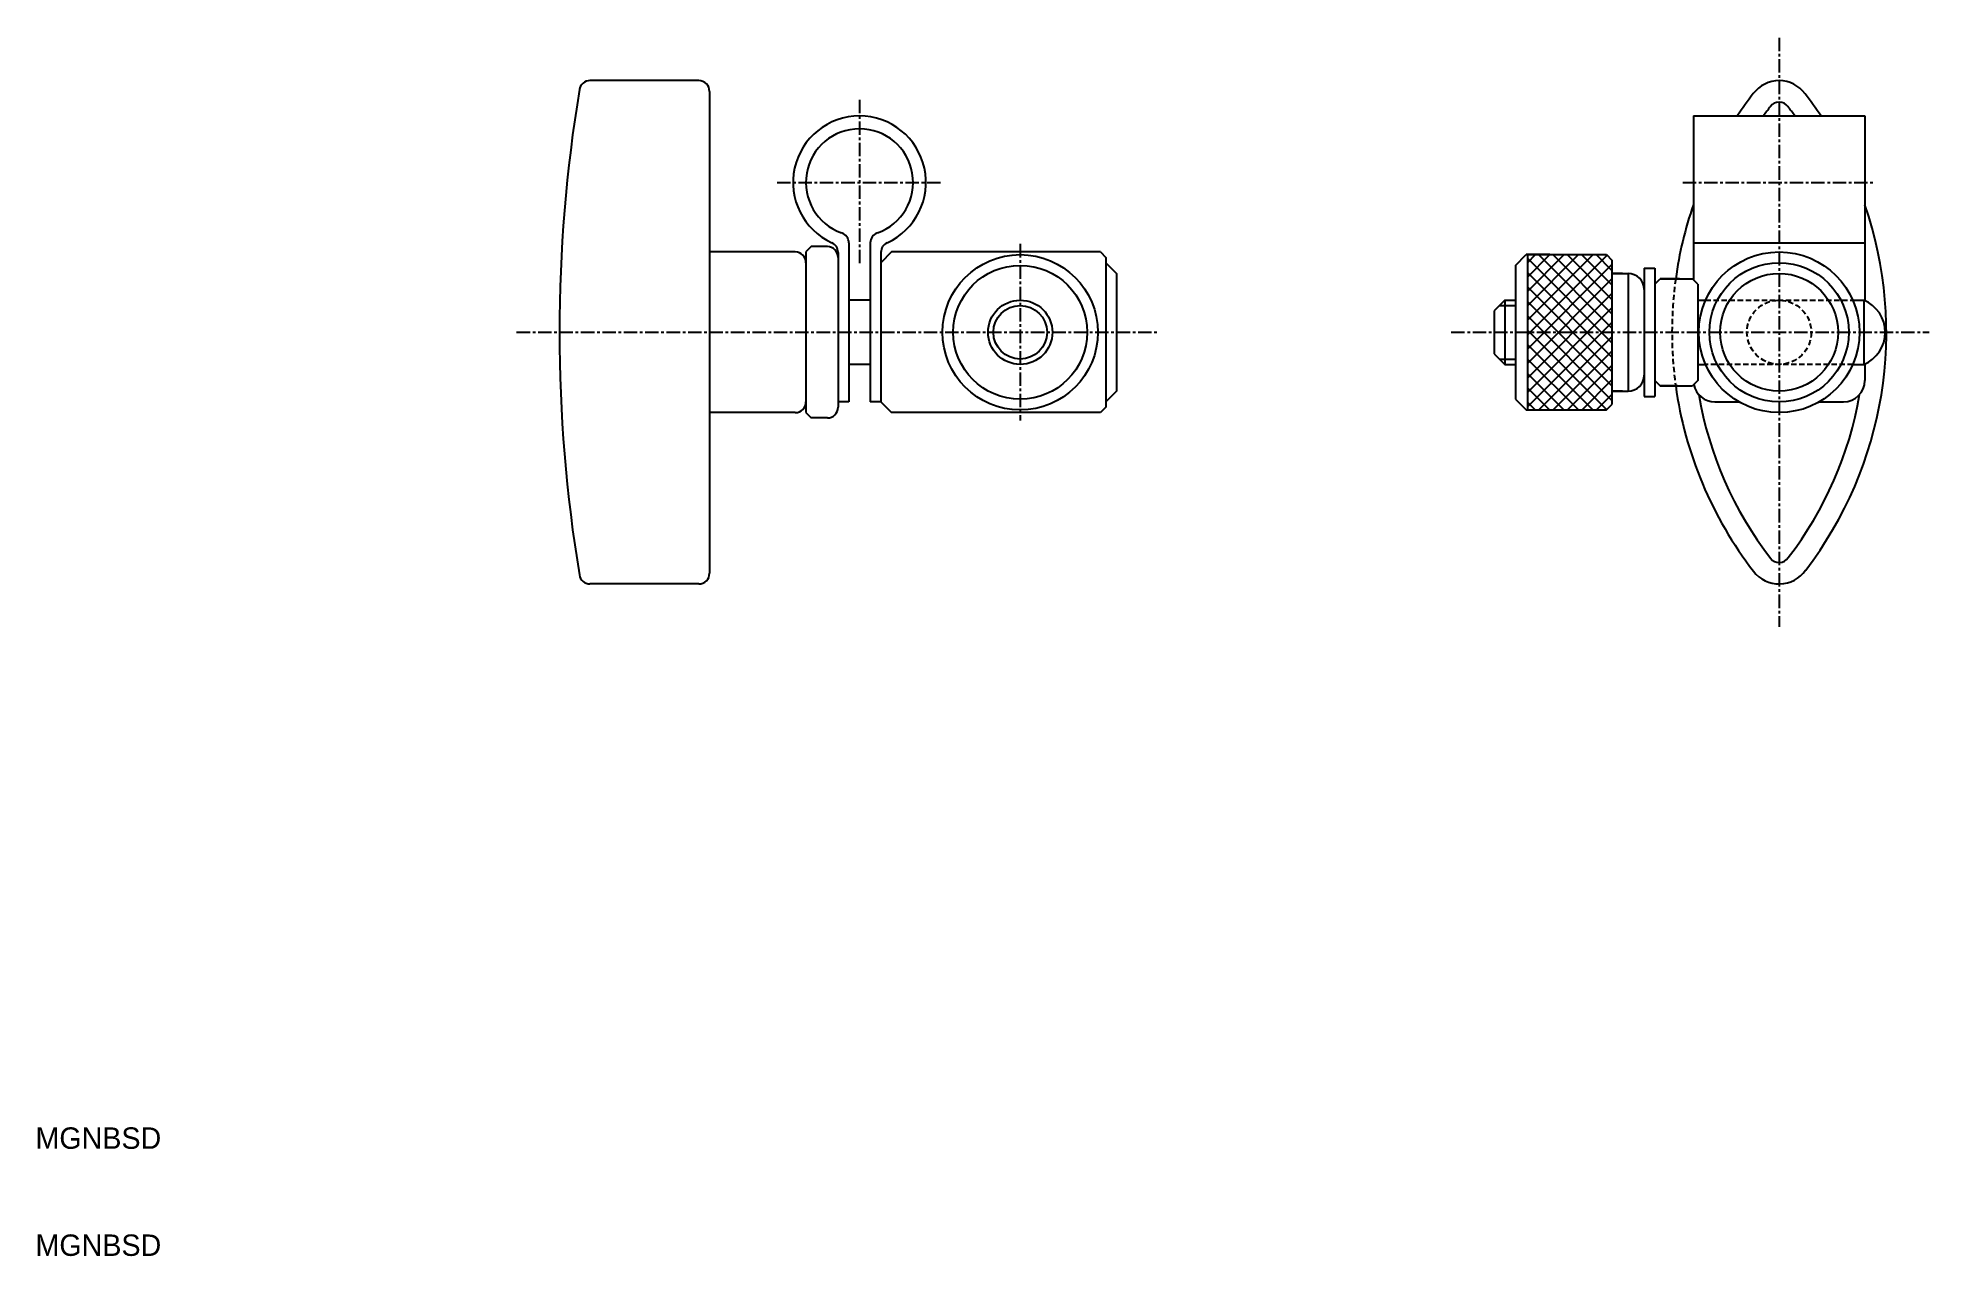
# Model space of a CAD drawing. Extents: x 5 to 182, y 5 to 119.
import ezdxf

# ---------------------------------------------------------------- set-up
doc = ezdxf.new("R2010")
doc.units = 0
doc.linetypes.add('CENTER', pattern=[2, 1.25, -0.25, 0.25, -0.25])
doc.linetypes.add('DASHED', pattern=[0.75, 0.5, -0.25])
doc.layers.get('0').update_dxf_attribs({"linetype": 'CONTINUOUS'})
doc.layers.add('CENTER', color=1, linetype='CENTER')

# ---------------------------------------------------------------- blocks, each defined once
blk = doc.blocks.new('*X2')
at = {"color": 0}
for p, q in [((544.24, 92.37), (550.38, 98.5)), ((544.24, 93.71), (549.03, 98.5)), ((544.24, 95.06), (547.69, 98.5)), ((544.24, 96.41), (546.34, 98.5)), ((544.24, 97.75), (544.99, 98.5)), ((544.24, 91.02), (551.69, 98.46)), ((552.14, 90.28), (544.24, 98.18)), ((544.24, 89.67), (552.14, 97.57)), ((552.14, 91.63), (545.27, 98.5)), ((552.14, 92.98), (546.62, 98.5)), ((552.14, 94.32), (547.97, 98.5)), ((552.14, 95.67), (549.31, 98.5)), ((552.14, 97.02), (550.66, 98.5)), ((552.14, 88.94), (544.24, 96.84)), ((544.24, 88.33), (552.14, 96.23)), ((552.14, 87.59), (544.24, 95.49)), ((544.24, 86.98), (552.14, 94.88)), ((552.14, 86.24), (544.24, 94.14)), ((544.24, 85.63), (552.14, 93.53)), ((552.14, 84.89), (544.24, 92.79)), ((544.24, 84.28), (552.14, 92.18)), ((551.67, 84.02), (544.24, 91.45)), ((550.34, 84), (544.24, 90.1)), ((545.31, 84), (552.14, 90.84)), ((549, 84), (544.24, 88.75)), ((546.66, 84), (552.14, 89.49)), ((547.65, 84), (544.24, 87.41)), ((548, 84), (552.14, 88.14)), ((549.35, 84), (552.14, 86.8)), ((546.3, 84), (544.24, 86.06)), ((550.7, 84), (552.14, 85.45)), ((544.96, 84), (544.24, 84.71))]:
    blk.add_line(p, q, dxfattribs=at)

msp = doc.modelspace()

# ---------------------------------------------------------------- linework, layer by layer
at = {"color": 7, "linetype": 'CONTINUOUS'}
for p, q in [((66.91, 114.75), (56.75, 114.75)), ((67.91, 113.75), (67.91, 68.75)), ((159.74, 111.45), (159.74, 96.15)), ((159.74, 111.45), (175.74, 111.45)), ((175.74, 111.45), (175.74, 94.21)), ((77.41, 99.25), (76.91, 98.75)), ((78.91, 99.25), (77.41, 99.25)), ((80.91, 99.59), (80.91, 84.75)), ((82.91, 99.59), (82.91, 84.75)), ((159.74, 99.62), (175.74, 99.62)), ((75.91, 98.75), (67.91, 98.75)), ((76.91, 98.75), (76.91, 83.75)), ((79.91, 98.71), (79.91, 84.25)), ((84.91, 98.75), (83.91, 97.75)), ((83.91, 98.71), (83.91, 84.75)), ((104.41, 98.75), (84.91, 98.75)), ((104.41, 98.75), (104.91, 98.25)), ((104.91, 98.25), (104.91, 84.25)), ((104.91, 97.75), (105.91, 96.75)), ((143.14, 97.5), (144.14, 98.5)), ((143.14, 97.5), (143.14, 85)), ((144.14, 98.5), (151.64, 98.5)), ((146.34, 98.5), (144.14, 98.5)), ((144.24, 98.5), (144.24, 84)), ((151.64, 98.5), (152.14, 98)), ((152.14, 98), (152.14, 84.5)), ((152.14, 98), (152.14, 85)), ((155.14, 97.25), (155.14, 85.25)), ((155.14, 97.25), (155.14, 85.25)), ((155.14, 97.25), (156.14, 97.25)), ((156.14, 97.25), (156.14, 85.25)), ((105.91, 96.75), (105.91, 85.75)), ((152.14, 96.75), (153.64, 96.75)), ((153.12, 96.75), (152.14, 96.75)), ((153.64, 96.75), (153.64, 85.75)), ((156.14, 95.75), (156.64, 96.25)), ((156.64, 96.25), (159.64, 96.25)), ((158.45, 96.25), (156.64, 96.25)), ((160.14, 95.75), (159.64, 96.25)), ((160.14, 95.75), (160.14, 86.75)), ((160.14, 95.75), (160.14, 86.75)), ((82.91, 94.25), (80.91, 94.25)), ((142.14, 94.25), (141.14, 93.25)), ((142.14, 94.25), (142.14, 88.25)), ((142.14, 94.25), (143.14, 94.25)), ((160.14, 94.25), (160.87, 94.25)), ((174.62, 94.25), (175.64, 94.25)), ((175.22, 94.25), (175.64, 94.25)), ((175.64, 94.25), (175.64, 88.25)), ((141.14, 93.25), (141.14, 89.25)), ((141.14, 89.25), (142.14, 88.25)), ((175.74, 88.3), (175.74, 86.75)), ((82.91, 88.25), (80.91, 88.25)), ((142.14, 88.25), (143.14, 88.25)), ((156.14, 87.58), (156.14, 85.25)), ((156.14, 86.75), (156.64, 86.25)), ((160.14, 86.75), (159.64, 86.25)), ((160.14, 88.25), (160.87, 88.25)), ((174.62, 88.25), (175.64, 88.25)), ((175.22, 88.25), (175.64, 88.25)), ((80.91, 84.75), (79.91, 84.75)), ((83.91, 84.75), (82.91, 84.75)), ((83.91, 84.75), (84.91, 83.75)), ((105.91, 85.75), (104.91, 84.75)), ((143.14, 85), (144.14, 84)), ((152.14, 85.75), (153.64, 85.75)), ((153.12, 85.75), (152.14, 85.75)), ((155.14, 85.25), (156.14, 85.25)), ((156.64, 86.25), (159.64, 86.25)), ((158.25, 86.25), (156.64, 86.25)), ((161.74, 84.75), (164, 84.75)), ((171.49, 84.75), (173.74, 84.75)), ((75.91, 83.75), (67.91, 83.75)), ((76.91, 83.75), (77.41, 83.25)), ((78.91, 83.25), (77.41, 83.25)), ((104.41, 83.75), (84.91, 83.75)), ((104.91, 84.25), (104.41, 83.75)), ((144.14, 84), (151.64, 84)), ((151.64, 84), (152.14, 84.5)), ((66.91, 67.75), (56.75, 67.75))]:
    msp.add_line(p, q, dxfattribs=at)
at = {"color": 3, "linetype": 'CONTINUOUS'}
for p, q in [((141.64, 93.75), (143.14, 93.75)), ((141.64, 88.75), (143.14, 88.75))]:
    msp.add_line(p, q, dxfattribs=at)
at = {"color": 3, "linetype": 'DASHED'}
for p, q in [((160.87, 94.25), (174.62, 94.25)), ((174.62, 88.25), (160.87, 88.25))]:
    msp.add_line(p, q, dxfattribs=at)
at = {"color": 7, "linetype": 'CONTINUOUS'}
for centre, radius in [((96.91, 91.25), 7.25), ((96.91, 91.25), 6.25), ((167.74, 91.25), 7.5), ((167.74, 91.25), 6.5), ((167.74, 91.25), 5.5), ((96.91, 91.25), 3)]:
    msp.add_circle(centre, radius, dxfattribs=at)
at = {"color": 3, "linetype": 'CONTINUOUS'}
msp.add_circle((96.91, 91.25), 2.5, dxfattribs=at)
at = {"color": 3, "linetype": 'DASHED'}
msp.add_circle((167.74, 91.25), 3, dxfattribs=at)
at = {"color": 7, "linetype": 'CONTINUOUS'}
for centre, radius, start, end in [((56.75, 113.75), 1, 90, 170.6207), ((66.91, 113.75), 1, 0, 90), ((167.74, 111.75), 3, 36.2027, 143.3882), ((192.97, 91.25), 139.06, 170.6207, 189.3793), ((194.26, 91.25), 36.52, 142.3817, 146.4141), ((141.24, 91.25), 36.51, 33.5916, 37.5915), ((81.91, 105.25), 6.2, 294.6243, 245.3757), ((194.26, 91.25), 34.52, 142.3451, 144.1801), ((167.74, 111.75), 1, 35.1678, 144.1383), ((141.24, 91.25), 34.51, 35.8269, 37.642), ((81.91, 105.25), 5, 289.4712, 250.5288), ((194.26, 91.25), 36.52, 160.9492, 172.1296), ((141.24, 91.25), 36.51, 322.5397, 19.0536), ((78.91, 98.25), 1, 0, 90), ((78.91, 98.71), 1, 0, 65.3757), ((79.91, 99.59), 1, 0, 70.5288), ((83.91, 99.59), 1, 109.4712, 180), ((84.91, 98.71), 1, 114.6243, 180), ((75.91, 97.75), 1, 0, 90), ((153.64, 95.25), 1.5, 360, 90), ((174.39, 91.25), 3.25, 292.6199, 67.3801), ((153.64, 87.25), 1.5, 270, 360), ((173.74, 86.75), 2, 270, 0), ((75.91, 84.75), 1, 270, 0), ((194.26, 91.25), 36.52, 187.8696, 217.6535), ((161.74, 86.75), 2, 190.5501, 270), ((194.26, 91.25), 34.52, 189.6991, 217.6755), ((141.24, 91.25), 34.51, 322.4328, 350.2912), ((78.91, 84.25), 1, 270, 0), ((167.74, 70.75), 3, 217.0478, 325.4772), ((167.74, 70.75), 1, 216.5965, 327.6673), ((56.75, 68.75), 1, 189.3793, 270), ((66.91, 68.75), 1, 270, 0)]:
    msp.add_arc(centre, radius, start, end, dxfattribs=at)
at = {"color": 3, "linetype": 'DASHED'}
msp.add_arc((194.26, 91.25), 36.52, 172.1296, 187.8696, dxfattribs=at)
at = {"layer": 'CENTER', "color": 1, "linetype": 'CENTER'}
for p, q in [((167.74, 118.75), (167.74, 63.75)), ((81.91, 112.95), (81.91, 97.55)), ((74.21, 105.25), (89.61, 105.25)), ((158.74, 105.25), (176.74, 105.25)), ((96.91, 99.5), (96.91, 83)), ((49.91, 91.25), (109.91, 91.25)), ((137.14, 91.25), (181.74, 91.25))]:
    msp.add_line(p, q, dxfattribs=at)

# ---------------------------------------------------------------- block references
at = {"color": 3, "linetype": 'CONTINUOUS'}
msp.add_blockref('*X2', (-400, 0), dxfattribs=at)

# ---------------------------------------------------------------- texts
at = {"color": 7, "linetype": 'CONTINUOUS'}
for p in [(5, 15), (5, 5)]:
    msp.add_text('MGNBSD', height=2, dxfattribs=at).set_placement(p)

doc.saveas('drawing.dxf')
